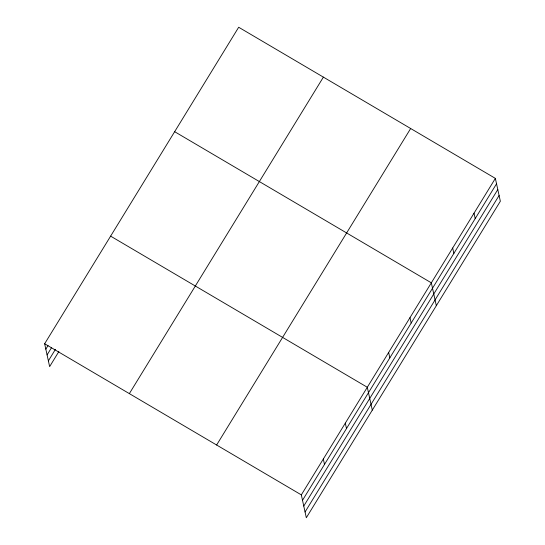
<?xml version="1.0" encoding="UTF-8"?>
<svg xmlns="http://www.w3.org/2000/svg" width="545" height="545" viewBox="0 0 545 545"><rect width="100%" height="100%" fill="white"/><g stroke="black" fill="none" stroke-linecap="round" stroke-linejoin="round"><path stroke-width="0.82" d="M58.867 351.552L49.636 366.615L44.649 343.752L238.683 27.25L495.364 178.385L500.351 201.248L306.317 517.75L301.331 494.88L495.364 178.385M45.828 349.161L48.028 345.571M47.081 354.918L51.482 347.744M48.376 360.858L55.413 349.379M129.356 393.619L323.389 77.124M216.624 445.006L410.664 128.511M302.509 500.29L496.543 183.794M303.763 506.053L497.803 189.551M305.057 511.987L499.097 195.492M174.652 131.692L431.333 282.828L436.32 305.697M110.621 236.142L367.303 387.27L372.29 410.14M44.649 343.752L301.331 494.88M474.021 213.197L475.199 218.606M452.677 248.009L453.856 253.425M409.99 317.64L411.168 323.049M388.646 352.458L389.825 357.867M345.312 423.145L346.491 428.554M323.321 459.013L324.5 464.422"/></g></svg>
